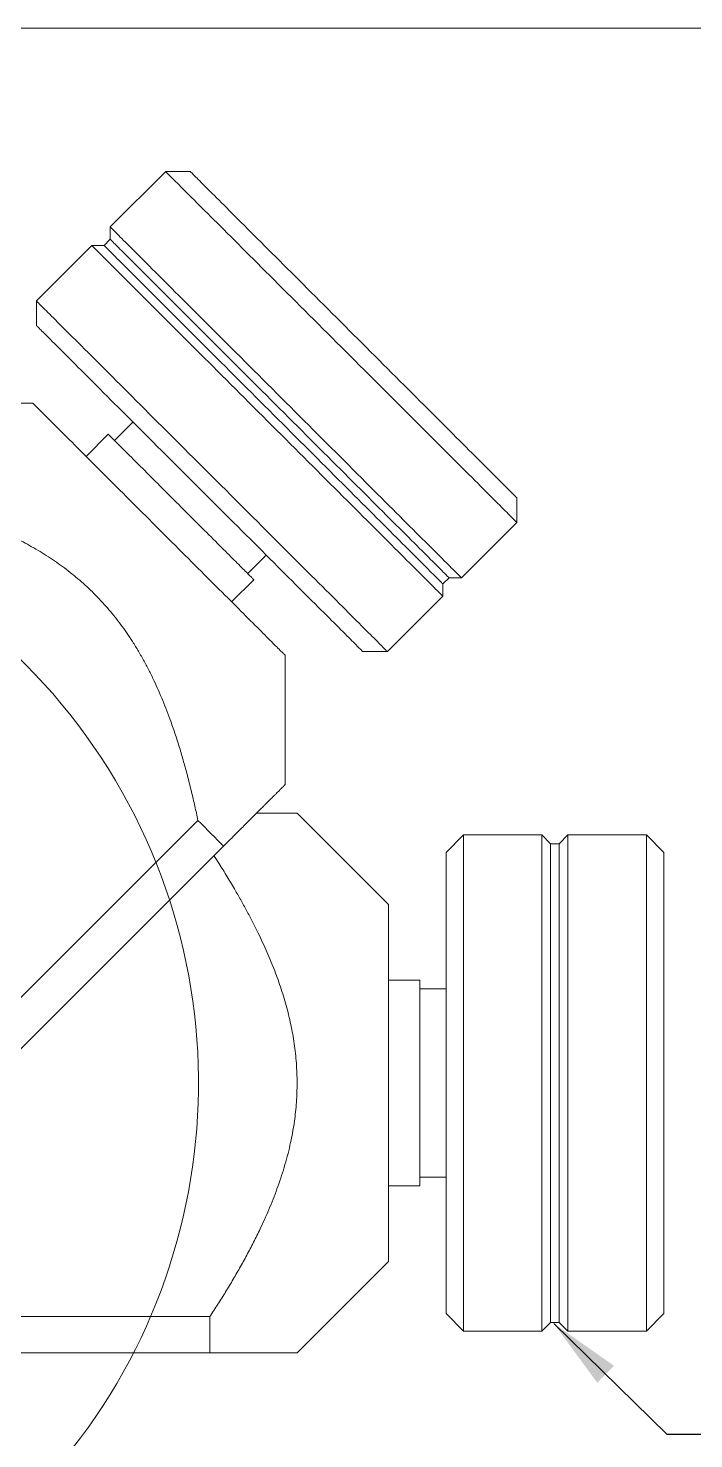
# Model space of a CAD drawing. Header units: millimetres. Extents: x 2 to 278, y 1 to 215.
# Drawn here: x 55.1 to 84.2, y 152.9 to 214.6 of the extents above; entities that cross this region are included whole.
import ezdxf

# ---------------------------------------------------------------- set-up
doc = ezdxf.new("R2010")
doc.units = ezdxf.units.MM
doc.dimstyles.new('SLDDIMSTYLE4', dxfattribs={"dimtxt": 0.18, "dimasz": 3.175, "dimexe": 0, "dimexo": 0.0625, "dimgap": 0, "dimtad": 0, "dimtih": 1, "dimtoh": 1, "dimdec": 0, "dimrnd": 1e-09, "dimzin": 0, "dimdsep": 46, "dimtxsty": 'Standard', "dimsah": 1, "dimcen": 0.09, "dimadec": 0, "dimazin": 0, "dimtfac": 3.175, "dimtdec": 0, "dimtofl": 0, "dimtmove": 0, "dimatfit": 3, "dimfxl": 1, "dimfrac": 2, "dimtolj": 1, "dimtzin": 0, "dimarcsym": 0})

msp = doc.modelspace()

# ---------------------------------------------------------------- linework, layer by layer
at = {"color": 7, "linetype": 'Continuous', "lineweight": 18}
for p, q in [((1.579, 214.645), (277.989, 214.645)), ((61.104, 208.368), (58.679, 205.943)), ((62.181, 208.368), (61.104, 208.368)), ((58.679, 205.943), (58.679, 205.404)), ((57.871, 205.135), (55.446, 202.71)), ((58.41, 205.135), (57.871, 205.135)), ((58.679, 205.404), (58.41, 205.135)), ((55.446, 202.71), (55.446, 201.632)), ((55.285, 198.238), (49.627, 198.238)), ((59.673, 197.406), (58.865, 196.598)), ((58.595, 196.867), (57.625, 195.897)), ((76.46, 193.011), (76.46, 194.089)), ((74.035, 190.587), (76.46, 193.011)), ((64.69, 190.772), (65.498, 191.581)), ((63.989, 189.533), (64.959, 190.503)), ((73.227, 190.317), (73.497, 190.587)), ((73.227, 189.779), (73.227, 190.317)), ((73.497, 190.587), (74.035, 190.587)), ((70.802, 187.354), (73.227, 189.779)), ((66.33, 181.535), (66.33, 187.192)), ((69.725, 187.354), (70.802, 187.354)), ((41.904, 159.354), (62.514, 179.963)), ((70.851, 176.279), (66.85, 180.279)), ((74.127, 179.327), (73.365, 178.565)), ((77.556, 179.327), (74.127, 179.327)), ((74.127, 179.327), (74.127, 157.61)), ((77.937, 178.946), (77.556, 179.327)), ((77.556, 157.61), (77.556, 179.327)), ((78.699, 179.327), (78.318, 178.946)), ((82.128, 179.327), (78.699, 179.327)), ((78.699, 157.61), (78.699, 179.327)), ((82.89, 178.565), (82.128, 179.327)), ((82.128, 179.327), (82.128, 157.61)), ((43.026, 158.231), (63.636, 178.841)), ((73.365, 178.565), (73.365, 158.372)), ((78.318, 178.946), (77.937, 178.946)), ((77.937, 157.991), (77.937, 178.946)), ((78.318, 157.991), (78.318, 178.946)), ((82.89, 178.565), (82.89, 158.372)), ((70.851, 160.658), (70.851, 176.279)), ((72.222, 172.968), (70.851, 172.968)), ((72.222, 172.968), (72.222, 163.968)), ((73.365, 172.587), (72.222, 172.587)), ((72.222, 164.349), (73.365, 164.349)), ((70.851, 163.968), (72.222, 163.968)), ((66.85, 156.657), (70.851, 160.658)), ((43.041, 158.245), (63.04, 158.245)), ((63.04, 156.657), (63.04, 158.245)), ((73.365, 158.372), (74.127, 157.61)), ((82.128, 157.61), (82.89, 158.372)), ((74.127, 157.61), (77.556, 157.61)), ((77.556, 157.61), (77.937, 157.991)), ((77.937, 157.991), (78.318, 157.991)), ((78.318, 157.991), (78.699, 157.61)), ((78.699, 157.61), (82.128, 157.61)), ((41.453, 156.657), (63.04, 156.657))]:
    msp.add_line(p, q, dxfattribs=at)
at = {"color": 7, "linetype": 'Continuous', "lineweight": 18, "flags": 128}
for points in [[(61.104, 208.368), (61.106, 208.365), (61.114, 208.357), (61.127, 208.344), (61.146, 208.326), (61.169, 208.302), (61.198, 208.273), (61.232, 208.239), (61.272, 208.2), (61.316, 208.156), (61.365, 208.106), (61.42, 208.051), (61.48, 207.992), (61.544, 207.927), (61.614, 207.858), (61.688, 207.783), (61.768, 207.704), (61.852, 207.62), (61.941, 207.531), (62.034, 207.437), (62.132, 207.339), (62.235, 207.236), (62.342, 207.129), (62.454, 207.017), (62.57, 206.901), (62.69, 206.781), (62.815, 206.657), (62.943, 206.528), (63.076, 206.395), (63.212, 206.259), (63.353, 206.119), (63.497, 205.975), (63.644, 205.827), (63.795, 205.676), (63.95, 205.522), (64.108, 205.364), (64.269, 205.203), (64.433, 205.038), (64.6, 204.871), (64.77, 204.701), (64.943, 204.529), (65.118, 204.353), (65.296, 204.175), (65.476, 203.995), (65.659, 203.813), (65.844, 203.628), (66.03, 203.441), (66.219, 203.253), (66.409, 203.062), (66.601, 202.87), (66.795, 202.677), (66.989, 202.482), (67.185, 202.286), (67.383, 202.089), (67.581, 201.891), (67.78, 201.692), (67.979, 201.492), (68.179, 201.292), (68.38, 201.091), (68.581, 200.891), (68.782, 200.69), (68.983, 200.489), (69.184, 200.288), (69.384, 200.087), (69.584, 199.887), (69.784, 199.687), (69.983, 199.488), (70.181, 199.29), (70.378, 199.093), (70.574, 198.897), (70.769, 198.702), (70.963, 198.509), (71.155, 198.317), (71.345, 198.127), (71.533, 197.938), (71.72, 197.751), (71.905, 197.567), (72.087, 197.384), (72.268, 197.204), (72.446, 197.026), (72.621, 196.85), (72.794, 196.678), (72.964, 196.508), (73.131, 196.341), (73.295, 196.176), (73.456, 196.015), (73.614, 195.858), (73.768, 195.703), (73.92, 195.552), (74.067, 195.404), (74.211, 195.26), (74.351, 195.12), (74.488, 194.984), (74.62, 194.851), (74.749, 194.723), (74.873, 194.598), (74.994, 194.478), (75.11, 194.362), (75.221, 194.25), (75.329, 194.143), (75.431, 194.04), (75.53, 193.942), (75.623, 193.848), (75.712, 193.759), (75.796, 193.675), (75.876, 193.596), (75.95, 193.521), (76.02, 193.452), (76.084, 193.387), (76.144, 193.328), (76.198, 193.273), (76.248, 193.224), (76.292, 193.179), (76.331, 193.14), (76.365, 193.106), (76.394, 193.077), (76.418, 193.053), (76.436, 193.035), (76.449, 193.022), (76.457, 193.014), (76.46, 193.011)], [(62.181, 208.368), (62.184, 208.365), (62.191, 208.358), (62.203, 208.346), (62.22, 208.329), (62.242, 208.307), (62.269, 208.28), (62.301, 208.248), (62.337, 208.212), (62.379, 208.17), (62.425, 208.124), (62.475, 208.074), (62.531, 208.018), (62.591, 207.958), (62.656, 207.893), (62.725, 207.824), (62.799, 207.75), (62.877, 207.672), (62.96, 207.59), (63.047, 207.502), (63.138, 207.411), (63.233, 207.316), (63.333, 207.216), (63.437, 207.112), (63.545, 207.004), (63.657, 206.892), (63.772, 206.777), (63.892, 206.657), (64.015, 206.534), (64.142, 206.407), (64.272, 206.277), (64.406, 206.143), (64.544, 206.005), (64.684, 205.865), (64.828, 205.721), (64.975, 205.574), (65.124, 205.425), (65.277, 205.272), (65.432, 205.117), (65.59, 204.959), (65.751, 204.798), (65.914, 204.635), (66.08, 204.47), (66.247, 204.302), (66.417, 204.132), (66.589, 203.96), (66.762, 203.787), (66.938, 203.612), (67.115, 203.435), (67.293, 203.256), (67.473, 203.076), (67.654, 202.895), (67.836, 202.713), (68.02, 202.529), (68.204, 202.345), (68.389, 202.16), (68.574, 201.975), (68.761, 201.788), (68.947, 201.602), (69.134, 201.415), (69.321, 201.228), (69.508, 201.041), (69.694, 200.855), (69.881, 200.668), (70.067, 200.482), (70.253, 200.296), (70.438, 200.112), (70.622, 199.927), (70.805, 199.744), (70.987, 199.562), (71.168, 199.381), (71.348, 199.201), (71.527, 199.022), (71.704, 198.845), (71.879, 198.67), (72.053, 198.496), (72.224, 198.325), (72.394, 198.155), (72.562, 197.987), (72.727, 197.822), (72.89, 197.659), (73.051, 197.498), (73.209, 197.34), (73.364, 197.185), (73.517, 197.032), (73.667, 196.882), (73.814, 196.735), (73.957, 196.592), (74.098, 196.451), (74.235, 196.314), (74.369, 196.18), (74.499, 196.05), (74.626, 195.923), (74.749, 195.8), (74.869, 195.68), (74.985, 195.564), (75.097, 195.453), (75.204, 195.345), (75.308, 195.241), (75.408, 195.141), (75.504, 195.046), (75.595, 194.954), (75.682, 194.867), (75.765, 194.785), (75.843, 194.706), (75.917, 194.633), (75.986, 194.563), (76.05, 194.499), (76.111, 194.438), (76.166, 194.383), (76.217, 194.332), (76.263, 194.286), (76.304, 194.245), (76.34, 194.209), (76.372, 194.177), (76.399, 194.15), (76.421, 194.128), (76.438, 194.111), (76.45, 194.099), (76.458, 194.091), (76.46, 194.089)], [(74.035, 190.587), (74.033, 190.589), (74.025, 190.597), (74.012, 190.61), (73.993, 190.629), (73.97, 190.652), (73.941, 190.681), (73.907, 190.715), (73.868, 190.755), (73.823, 190.799), (73.774, 190.848), (73.719, 190.903), (73.66, 190.963), (73.595, 191.027), (73.525, 191.097), (73.451, 191.171), (73.372, 191.251), (73.287, 191.335), (73.198, 191.424), (73.105, 191.517), (73.007, 191.615), (72.904, 191.718), (72.797, 191.825), (72.685, 191.937), (72.569, 192.053), (72.449, 192.173), (72.324, 192.298), (72.196, 192.426), (72.063, 192.559), (71.927, 192.695), (71.786, 192.836), (71.642, 192.98), (71.495, 193.127), (71.344, 193.278), (71.189, 193.433), (71.031, 193.591), (70.87, 193.752), (70.706, 193.916), (70.539, 194.083), (70.369, 194.253), (70.196, 194.426), (70.021, 194.601), (69.843, 194.779), (69.663, 194.959), (69.48, 195.142), (69.295, 195.327), (69.109, 195.513), (68.92, 195.702), (68.73, 195.892), (68.538, 196.084), (68.344, 196.278), (68.15, 196.472), (67.954, 196.669), (67.756, 196.866), (67.558, 197.064), (67.359, 197.263), (67.16, 197.462), (66.96, 197.662), (66.759, 197.863), (66.558, 198.064), (66.357, 198.265), (66.156, 198.466), (65.955, 198.667), (65.755, 198.867), (65.555, 199.067), (65.355, 199.267), (65.156, 199.466), (64.958, 199.664), (64.761, 199.861), (64.565, 200.057), (64.37, 200.252), (64.176, 200.446), (63.985, 200.638), (63.794, 200.828), (63.606, 201.016), (63.419, 201.203), (63.234, 201.388), (63.052, 201.57), (62.871, 201.751), (62.694, 201.929), (62.518, 202.104), (62.345, 202.277), (62.175, 202.447), (62.008, 202.614), (61.844, 202.778), (61.683, 202.939), (61.525, 203.097), (61.371, 203.251), (61.22, 203.403), (61.072, 203.55), (60.928, 203.694), (60.788, 203.834), (60.651, 203.971), (60.519, 204.103), (60.39, 204.232), (60.266, 204.356), (60.145, 204.477), (60.029, 204.593), (59.918, 204.704), (59.811, 204.812), (59.708, 204.914), (59.61, 205.013), (59.516, 205.106), (59.427, 205.195), (59.343, 205.279), (59.264, 205.359), (59.189, 205.433), (59.119, 205.503), (59.055, 205.567), (58.995, 205.627), (58.941, 205.681), (58.891, 205.731), (58.847, 205.775), (58.808, 205.814), (58.774, 205.848), (58.745, 205.877), (58.721, 205.901), (58.703, 205.919), (58.69, 205.932), (58.682, 205.94), (58.679, 205.943)], [(73.227, 189.779), (73.224, 189.781), (73.217, 189.789), (73.203, 189.802), (73.185, 189.821), (73.161, 189.844), (73.133, 189.873), (73.099, 189.907), (73.059, 189.946), (73.015, 189.991), (72.965, 190.04), (72.911, 190.095), (72.851, 190.154), (72.787, 190.219), (72.717, 190.289), (72.643, 190.363), (72.563, 190.442), (72.479, 190.526), (72.39, 190.615), (72.297, 190.709), (72.198, 190.807), (72.096, 190.91), (71.988, 191.017), (71.877, 191.129), (71.761, 191.245), (71.64, 191.365), (71.516, 191.49), (71.387, 191.618), (71.255, 191.751), (71.118, 191.887), (70.978, 192.027), (70.834, 192.171), (70.687, 192.319), (70.536, 192.47), (70.381, 192.625), (70.223, 192.783), (70.062, 192.944), (69.898, 193.108), (69.731, 193.275), (69.561, 193.445), (69.388, 193.618), (69.213, 193.793), (69.035, 193.971), (68.854, 194.151), (68.672, 194.334), (68.487, 194.518), (68.301, 194.705), (68.112, 194.894), (67.922, 195.084), (67.73, 195.276), (67.536, 195.469), (67.341, 195.664), (67.145, 195.86), (66.948, 196.057), (66.75, 196.256), (66.551, 196.454), (66.352, 196.654), (66.151, 196.854), (65.951, 197.055), (65.75, 197.256), (65.549, 197.457), (65.348, 197.658), (65.147, 197.858), (64.947, 198.059), (64.746, 198.259), (64.547, 198.459), (64.348, 198.658), (64.15, 198.856), (63.953, 199.053), (63.757, 199.249), (63.562, 199.444), (63.368, 199.637), (63.176, 199.829), (62.986, 200.02), (62.797, 200.208), (62.611, 200.395), (62.426, 200.58), (62.243, 200.762), (62.063, 200.942), (61.885, 201.12), (61.71, 201.296), (61.537, 201.468), (61.367, 201.638), (61.2, 201.806), (61.036, 201.97), (60.875, 202.131), (60.717, 202.289), (60.562, 202.443), (60.411, 202.594), (60.264, 202.742), (60.12, 202.886), (59.979, 203.026), (59.843, 203.163), (59.71, 203.295), (59.582, 203.424), (59.458, 203.548), (59.337, 203.668), (59.221, 203.784), (59.11, 203.896), (59.002, 204.003), (58.9, 204.106), (58.801, 204.204), (58.708, 204.298), (58.619, 204.387), (58.535, 204.471), (58.455, 204.55), (58.381, 204.625), (58.311, 204.694), (58.247, 204.759), (58.187, 204.819), (58.132, 204.873), (58.083, 204.923), (58.039, 204.967), (57.999, 205.006), (57.965, 205.04), (57.937, 205.069), (57.913, 205.093), (57.895, 205.111), (57.881, 205.124), (57.873, 205.132), (57.871, 205.135)], [(73.227, 190.317), (73.225, 190.32), (73.217, 190.327), (73.204, 190.34), (73.187, 190.358), (73.164, 190.381), (73.136, 190.409), (73.103, 190.441), (73.065, 190.479), (73.022, 190.522), (72.975, 190.57), (72.922, 190.622), (72.864, 190.68), (72.802, 190.742), (72.735, 190.809), (72.663, 190.881), (72.587, 190.958), (72.505, 191.039), (72.42, 191.125), (72.329, 191.215), (72.235, 191.31), (72.135, 191.409), (72.032, 191.513), (71.924, 191.62), (71.812, 191.732), (71.696, 191.848), (71.576, 191.968), (71.452, 192.092), (71.324, 192.22), (71.192, 192.352), (71.057, 192.487), (70.918, 192.626), (70.776, 192.769), (70.63, 192.914), (70.481, 193.064), (70.329, 193.216), (70.173, 193.371), (70.015, 193.53), (69.853, 193.691), (69.689, 193.855), (69.523, 194.022), (69.354, 194.191), (69.182, 194.363), (69.008, 194.537), (68.832, 194.713), (68.654, 194.891), (68.473, 195.071), (68.291, 195.253), (68.108, 195.437), (67.923, 195.622), (67.736, 195.809), (67.548, 195.997), (67.359, 196.186), (67.169, 196.376), (66.977, 196.567), (66.785, 196.759), (66.593, 196.952), (66.4, 197.145), (66.206, 197.338), (66.012, 197.532), (65.818, 197.726), (65.624, 197.92), (65.431, 198.114), (65.237, 198.307), (65.044, 198.5), (64.851, 198.693), (64.659, 198.885), (64.468, 199.076), (64.278, 199.266), (64.089, 199.456), (63.901, 199.644), (63.714, 199.83), (63.529, 200.015), (63.345, 200.199), (63.163, 200.381), (62.983, 200.561), (62.805, 200.739), (62.629, 200.916), (62.455, 201.09), (62.283, 201.261), (62.114, 201.43), (61.947, 201.597), (61.783, 201.761), (61.622, 201.922), (61.464, 202.081), (61.308, 202.236), (61.156, 202.389), (61.007, 202.538), (60.861, 202.683), (60.719, 202.826), (60.58, 202.965), (60.444, 203.1), (60.313, 203.232), (60.185, 203.36), (60.061, 203.484), (59.941, 203.604), (59.825, 203.72), (59.713, 203.832), (59.605, 203.94), (59.501, 204.043), (59.402, 204.142), (59.307, 204.237), (59.217, 204.327), (59.131, 204.413), (59.05, 204.494), (58.974, 204.571), (58.902, 204.643), (58.835, 204.71), (58.772, 204.772), (58.715, 204.83), (58.662, 204.882), (58.614, 204.93), (58.572, 204.973), (58.534, 205.011), (58.501, 205.044), (58.473, 205.071), (58.45, 205.094), (58.433, 205.112), (58.42, 205.125), (58.412, 205.132), (58.41, 205.135)], [(73.497, 190.587), (73.494, 190.589), (73.486, 190.597), (73.474, 190.61), (73.456, 190.627), (73.433, 190.65), (73.405, 190.678), (73.372, 190.711), (73.335, 190.749), (73.292, 190.791), (73.244, 190.839), (73.191, 190.892), (73.134, 190.949), (73.072, 191.012), (73.004, 191.079), (72.933, 191.151), (72.856, 191.227), (72.775, 191.308), (72.689, 191.394), (72.599, 191.485), (72.504, 191.579), (72.405, 191.678), (72.301, 191.782), (72.194, 191.89), (72.082, 192.002), (71.966, 192.118), (71.845, 192.238), (71.721, 192.362), (71.594, 192.49), (71.462, 192.621), (71.327, 192.757), (71.188, 192.896), (71.045, 193.038), (70.899, 193.184), (70.75, 193.333), (70.598, 193.485), (70.443, 193.641), (70.284, 193.799), (70.123, 193.96), (69.959, 194.124), (69.792, 194.291), (69.623, 194.46), (69.451, 194.632), (69.277, 194.806), (69.101, 194.982), (68.923, 195.16), (68.743, 195.34), (68.561, 195.522), (68.377, 195.706), (68.192, 195.891), (68.005, 196.078), (67.817, 196.266), (67.628, 196.455), (67.438, 196.645), (67.247, 196.836), (67.055, 197.028), (66.862, 197.221), (66.669, 197.414), (66.476, 197.608), (66.282, 197.802), (66.088, 197.995), (65.894, 198.189), (65.7, 198.383), (65.507, 198.577), (65.313, 198.77), (65.121, 198.962), (64.929, 199.154), (64.738, 199.346), (64.547, 199.536), (64.358, 199.725), (64.17, 199.913), (63.984, 200.1), (63.798, 200.285), (63.615, 200.469), (63.433, 200.651), (63.253, 200.831), (63.074, 201.009), (62.898, 201.185), (62.724, 201.359), (62.553, 201.531), (62.383, 201.7), (62.217, 201.867), (62.053, 202.031), (61.891, 202.192), (61.733, 202.35), (61.578, 202.506), (61.425, 202.658), (61.276, 202.807), (61.13, 202.953), (60.988, 203.095), (60.849, 203.234), (60.714, 203.37), (60.582, 203.501), (60.454, 203.629), (60.33, 203.753), (60.21, 203.873), (60.094, 203.989), (59.982, 204.101), (59.874, 204.209), (59.771, 204.312), (59.672, 204.412), (59.577, 204.506), (59.487, 204.597), (59.401, 204.682), (59.32, 204.764), (59.243, 204.84), (59.171, 204.912), (59.104, 204.979), (59.042, 205.042), (58.984, 205.099), (58.932, 205.152), (58.884, 205.199), (58.841, 205.242), (58.803, 205.28), (58.77, 205.313), (58.742, 205.341), (58.72, 205.364), (58.702, 205.381), (58.689, 205.394), (58.682, 205.402), (58.679, 205.404)], [(55.446, 202.71), (55.449, 202.707), (55.457, 202.7), (55.47, 202.686), (55.488, 202.668), (55.512, 202.644), (55.541, 202.616), (55.575, 202.582), (55.614, 202.542), (55.658, 202.498), (55.708, 202.448), (55.762, 202.394), (55.822, 202.334), (55.887, 202.27), (55.956, 202.2), (56.031, 202.126), (56.11, 202.046), (56.194, 201.962), (56.283, 201.873), (56.377, 201.78), (56.475, 201.681), (56.578, 201.579), (56.685, 201.471), (56.797, 201.36), (56.913, 201.244), (57.033, 201.123), (57.157, 200.999), (57.286, 200.87), (57.418, 200.738), (57.555, 200.601), (57.695, 200.461), (57.839, 200.317), (57.987, 200.17), (58.138, 200.019), (58.292, 199.864), (58.45, 199.706), (58.611, 199.545), (58.775, 199.381), (58.943, 199.214), (59.113, 199.044), (59.285, 198.871), (59.461, 198.696), (59.639, 198.518), (59.819, 198.337), (60.001, 198.155), (60.186, 197.97), (60.373, 197.784), (60.561, 197.595), (60.752, 197.405), (60.944, 197.213), (61.137, 197.019), (61.332, 196.824), (61.528, 196.628), (61.725, 196.431), (61.923, 196.233), (62.122, 196.034), (62.322, 195.835), (62.522, 195.634), (62.722, 195.434), (62.923, 195.233), (63.124, 195.032), (63.325, 194.831), (63.526, 194.63), (63.727, 194.43), (63.927, 194.229), (64.127, 194.03), (64.325, 193.831), (64.524, 193.633), (64.721, 193.436), (64.917, 193.24), (65.112, 193.045), (65.305, 192.851), (65.497, 192.659), (65.687, 192.469), (65.876, 192.28), (66.063, 192.094), (66.247, 191.909), (66.43, 191.726), (66.61, 191.546), (66.788, 191.368), (66.963, 191.193), (67.136, 191.02), (67.306, 190.85), (67.473, 190.683), (67.637, 190.519), (67.798, 190.358), (67.956, 190.2), (68.111, 190.045), (68.262, 189.894), (68.41, 189.747), (68.554, 189.603), (68.694, 189.462), (68.83, 189.326), (68.963, 189.193), (69.091, 189.065), (69.216, 188.941), (69.336, 188.82), (69.452, 188.704), (69.564, 188.593), (69.671, 188.485), (69.774, 188.383), (69.872, 188.284), (69.966, 188.191), (70.054, 188.102), (70.139, 188.018), (70.218, 187.938), (70.292, 187.864), (70.362, 187.794), (70.427, 187.73), (70.486, 187.67), (70.541, 187.615), (70.59, 187.566), (70.635, 187.522), (70.674, 187.482), (70.708, 187.448), (70.737, 187.42), (70.76, 187.396), (70.779, 187.378), (70.792, 187.364), (70.8, 187.356), (70.802, 187.354)], [(55.446, 201.632), (55.449, 201.63), (55.456, 201.623), (55.468, 201.61), (55.485, 201.593), (55.507, 201.571), (55.534, 201.545), (55.566, 201.513), (55.602, 201.476), (55.643, 201.435), (55.689, 201.389), (55.74, 201.338), (55.796, 201.283), (55.856, 201.223), (55.92, 201.158), (55.99, 201.089), (56.063, 201.015), (56.142, 200.937), (56.224, 200.854), (56.311, 200.767), (56.403, 200.676), (56.498, 200.58), (56.598, 200.481), (56.702, 200.377), (56.81, 200.269), (56.922, 200.157), (57.037, 200.041), (57.157, 199.922), (57.28, 199.799), (57.407, 199.672), (57.537, 199.541), (57.671, 199.408), (57.808, 199.27), (57.949, 199.13), (58.093, 198.986), (58.239, 198.839), (58.389, 198.69), (58.542, 198.537), (58.697, 198.382), (58.855, 198.223), (59.016, 198.063), (59.179, 197.9), (59.344, 197.734), (59.512, 197.567), (59.682, 197.397), (59.853, 197.225), (60.027, 197.052), (60.202, 196.876), (60.379, 196.699), (60.558, 196.521), (60.738, 196.341), (60.919, 196.16), (61.101, 195.978), (61.284, 195.794), (61.469, 195.61), (61.654, 195.425), (61.839, 195.239), (62.025, 195.053), (62.212, 194.867), (62.399, 194.68), (62.585, 194.493), (62.772, 194.306), (62.959, 194.12), (63.146, 193.933), (63.332, 193.747), (63.517, 193.561), (63.702, 193.376), (63.887, 193.192), (64.07, 193.009), (64.252, 192.827), (64.433, 192.645), (64.613, 192.465), (64.792, 192.287), (64.969, 192.11), (65.144, 191.935), (65.318, 191.761), (65.489, 191.589), (65.659, 191.42), (65.827, 191.252), (65.992, 191.087), (66.155, 190.924), (66.316, 190.763), (66.474, 190.605), (66.629, 190.449), (66.782, 190.297), (66.932, 190.147), (67.078, 190), (67.222, 189.857), (67.363, 189.716), (67.5, 189.579), (67.634, 189.445), (67.764, 189.314), (67.891, 189.188), (68.014, 189.064), (68.134, 188.945), (68.249, 188.829), (68.361, 188.717), (68.469, 188.609), (68.573, 188.506), (68.673, 188.406), (68.768, 188.31), (68.86, 188.219), (68.947, 188.132), (69.029, 188.049), (69.108, 187.971), (69.181, 187.897), (69.251, 187.828), (69.315, 187.763), (69.375, 187.703), (69.431, 187.648), (69.482, 187.597), (69.528, 187.551), (69.569, 187.51), (69.605, 187.473), (69.637, 187.442), (69.664, 187.415), (69.686, 187.393), (69.703, 187.376), (69.715, 187.364), (69.722, 187.356), (69.725, 187.354)], [(55.285, 198.238), (55.286, 198.236), (55.292, 198.23), (55.302, 198.221), (55.315, 198.208), (55.332, 198.191), (55.353, 198.17), (55.377, 198.145), (55.405, 198.117), (55.437, 198.085), (55.473, 198.05), (55.512, 198.01), (55.555, 197.968), (55.601, 197.921), (55.651, 197.871), (55.705, 197.818), (55.762, 197.76), (55.823, 197.7), (55.886, 197.636), (55.954, 197.569), (56.024, 197.498), (56.098, 197.424), (56.176, 197.347), (56.256, 197.267), (56.339, 197.183), (56.426, 197.097), (56.515, 197.007), (56.608, 196.915), (56.703, 196.819), (56.801, 196.721), (56.902, 196.62), (57.006, 196.517), (57.112, 196.411), (57.221, 196.302), (57.332, 196.191), (57.445, 196.077), (57.561, 195.961), (57.679, 195.843), (57.799, 195.723), (57.922, 195.601), (58.046, 195.477), (58.172, 195.35), (58.3, 195.222), (58.43, 195.093), (58.561, 194.961), (58.694, 194.829), (58.828, 194.694), (58.964, 194.559), (59.101, 194.422), (59.239, 194.284), (59.378, 194.144), (59.518, 194.004), (59.659, 193.863), (59.801, 193.722), (59.943, 193.579), (60.087, 193.436), (60.23, 193.292), (60.374, 193.148), (60.518, 193.004), (60.663, 192.86), (60.807, 192.715), (60.952, 192.571), (61.096, 192.426), (61.241, 192.282), (61.385, 192.138), (61.528, 191.994), (61.671, 191.851), (61.814, 191.709), (61.956, 191.567), (62.097, 191.426), (62.237, 191.286), (62.376, 191.146), (62.514, 191.008), (62.651, 190.872), (62.787, 190.736), (62.921, 190.602), (63.054, 190.469), (63.185, 190.337), (63.315, 190.208), (63.443, 190.08), (63.569, 189.954), (63.693, 189.829), (63.815, 189.707), (63.936, 189.587), (64.054, 189.469), (64.17, 189.353), (64.283, 189.239), (64.394, 189.128), (64.503, 189.02), (64.609, 188.913), (64.713, 188.81), (64.814, 188.709), (64.912, 188.611), (65.007, 188.515), (65.099, 188.423), (65.189, 188.333), (65.275, 188.247), (65.359, 188.164), (65.439, 188.083), (65.516, 188.006), (65.59, 187.932), (65.661, 187.861), (65.728, 187.794), (65.792, 187.73), (65.853, 187.67), (65.91, 187.613), (65.963, 187.559), (66.013, 187.509), (66.06, 187.463), (66.103, 187.42), (66.142, 187.38), (66.178, 187.345), (66.21, 187.313), (66.238, 187.285), (66.262, 187.26), (66.283, 187.239), (66.3, 187.222), (66.313, 187.209), (66.323, 187.2), (66.328, 187.194), (66.33, 187.192)], [(58.595, 196.867), (58.597, 196.865), (58.602, 196.86), (58.611, 196.852), (58.623, 196.84), (58.638, 196.824), (58.656, 196.806), (58.678, 196.784), (58.704, 196.758), (58.732, 196.73), (58.764, 196.698), (58.799, 196.663), (58.838, 196.625), (58.879, 196.583), (58.923, 196.539), (58.971, 196.491), (59.022, 196.441), (59.075, 196.387), (59.132, 196.331), (59.191, 196.271), (59.253, 196.209), (59.318, 196.145), (59.385, 196.077), (59.455, 196.007), (59.527, 195.935), (59.602, 195.86), (59.679, 195.783), (59.759, 195.704), (59.84, 195.622), (59.924, 195.538), (60.009, 195.453), (60.097, 195.365), (60.186, 195.276), (60.277, 195.185), (60.37, 195.092), (60.464, 194.998), (60.56, 194.903), (60.656, 194.806), (60.754, 194.708), (60.854, 194.609), (60.954, 194.508), (61.055, 194.407), (61.156, 194.306), (61.259, 194.203), (61.362, 194.1), (61.465, 193.997), (61.569, 193.893), (61.673, 193.789), (61.777, 193.685), (61.881, 193.581), (61.985, 193.477), (62.089, 193.373), (62.193, 193.27), (62.296, 193.167), (62.398, 193.064), (62.5, 192.962), (62.601, 192.861), (62.701, 192.761), (62.8, 192.662), (62.898, 192.564), (62.995, 192.467), (63.09, 192.372), (63.185, 192.278), (63.277, 192.185), (63.368, 192.094), (63.458, 192.005), (63.545, 191.917), (63.631, 191.832), (63.714, 191.748), (63.796, 191.666), (63.875, 191.587), (63.952, 191.51), (64.027, 191.435), (64.1, 191.363), (64.17, 191.293), (64.237, 191.225), (64.302, 191.161), (64.364, 191.098), (64.423, 191.039), (64.479, 190.983), (64.533, 190.929), (64.584, 190.879), (64.631, 190.831), (64.676, 190.787), (64.717, 190.745), (64.755, 190.707), (64.79, 190.672), (64.822, 190.64), (64.851, 190.611), (64.876, 190.586), (64.898, 190.564), (64.917, 190.545), (64.932, 190.53), (64.944, 190.518), (64.952, 190.51), (64.958, 190.505), (64.959, 190.503)], [(63.636, 178.841), (63.505, 178.972), (63.371, 179.106), (63.234, 179.243), (63.095, 179.382), (62.953, 179.523), (62.809, 179.668), (62.663, 179.814), (62.514, 179.963)]]:
    msp.add_lwpolyline(points, dxfattribs=at)
at = {"color": 7, "linetype": 'Continuous', "lineweight": 18}
msp.add_arc((36.561, 168.468), 25.975, 152.41814, 113.54255, dxfattribs=at)
for points, knots in [([(62.514, 179.963), (62.469, 180.172), (62.38, 180.591), (62.234, 181.216), (62.079, 181.838), (61.912, 182.46), (61.732, 183.079), (61.537, 183.694), (61.345, 184.255), (61.157, 184.76), (60.978, 185.211), (60.789, 185.657), (60.586, 186.102), (60.368, 186.546), (60.133, 186.988), (59.884, 187.423), (59.635, 187.825), (59.388, 188.195), (59.145, 188.535), (58.89, 188.867), (58.625, 189.189), (58.346, 189.506), (58.052, 189.815), (57.745, 190.117), (57.426, 190.408), (57.098, 190.686), (56.761, 190.952), (56.415, 191.206), (56.063, 191.447), (55.703, 191.677), (55.335, 191.896), (54.96, 192.106), (54.581, 192.304), (54.199, 192.49), (53.807, 192.67), (53.403, 192.844), (52.986, 193.013), (52.566, 193.172), (52.118, 193.332), (51.642, 193.491), (51.138, 193.649), (50.631, 193.797), (50.064, 193.952), (49.436, 194.112), (48.747, 194.274), (48.286, 194.372), (48.056, 194.421)], [0, 0, 0, 0, 0.0289805, 0.0579606, 0.086972, 0.1159831, 0.1451569, 0.1743339, 0.2035056, 0.2254674, 0.2474288, 0.2692576, 0.2910859, 0.3136941, 0.3363141, 0.3589313, 0.3815357, 0.4004052, 0.4192907, 0.4381801, 0.4570627, 0.4759298, 0.4953776, 0.5148443, 0.5343178, 0.5537857, 0.5732347, 0.592517, 0.6118096, 0.6311035, 0.6503878, 0.6698601, 0.6893326, 0.708403, 0.7274736, 0.7477695, 0.7680704, 0.7883723, 0.8086699, 0.832531, 0.8563964, 0.8802631, 0.9041259, 0.9360825, 0.9680422, 1, 1, 1, 1]), ([(66.329, 181.534), (66.329, 181.534), (66.33, 181.534), (66.323, 181.528), (66.311, 181.516), (66.296, 181.501), (66.277, 181.481), (66.251, 181.455), (66.216, 181.421), (66.172, 181.377), (66.121, 181.326), (66.064, 181.268), (66, 181.204), (65.926, 181.13), (65.84, 181.045), (65.75, 180.954), (65.661, 180.866), (65.577, 180.781), (65.489, 180.693), (65.386, 180.59), (65.267, 180.471), (65.123, 180.327), (64.964, 180.169), (64.791, 179.995), (64.611, 179.816), (64.426, 179.63), (64.236, 179.44), (64.04, 179.245), (63.841, 179.045), (63.704, 178.909), (63.636, 178.841)], [0, 0, 0, 0, 0.016709, 0.048769, 0.073171, 0.097573, 0.122024, 0.146475, 0.178578, 0.210687, 0.24279, 0.275095, 0.307406, 0.339711, 0.378242, 0.4168, 0.4466, 0.476399, 0.506235, 0.536072, 0.5767, 0.617344, 0.665027, 0.71273, 0.760546, 0.808361, 0.856226, 0.904091, 0.952042, 1, 1, 1, 1]), ([(65.075, 180.279), (65.105, 180.279), (65.189, 180.279), (65.321, 180.279), (65.489, 180.279), (65.665, 180.279), (65.832, 180.279), (65.976, 180.279), (66.099, 180.279), (66.215, 180.279), (66.335, 180.279), (66.455, 180.279), (66.552, 180.279), (66.62, 180.279), (66.667, 180.279), (66.71, 180.279), (66.751, 180.279), (66.788, 180.279), (66.82, 180.279), (66.84, 180.279), (66.85, 180.279), (66.849, 180.279), (66.849, 180.279)], [0, 0, 0, 0, 0.028905, 0.080846, 0.132787, 0.201926, 0.271105, 0.323938, 0.37677, 0.429704, 0.482637, 0.554172, 0.625792, 0.662906, 0.700021, 0.737195, 0.774369, 0.824611, 0.874863, 0.925104, 0.975741, 1, 1, 1, 1]), ([(63.04, 158.245), (63.157, 158.424), (63.389, 158.783), (63.728, 159.328), (64.059, 159.878), (64.38, 160.436), (64.69, 161.001), (64.988, 161.574), (65.248, 162.106), (65.473, 162.596), (65.665, 163.042), (65.846, 163.491), (66.017, 163.949), (66.177, 164.417), (66.324, 164.896), (66.456, 165.379), (66.564, 165.839), (66.651, 166.276), (66.719, 166.688), (66.774, 167.103), (66.814, 167.519), (66.841, 167.94), (66.852, 168.366), (66.848, 168.797), (66.828, 169.228), (66.793, 169.657), (66.743, 170.084), (66.678, 170.507), (66.599, 170.926), (66.507, 171.344), (66.403, 171.759), (66.285, 172.172), (66.157, 172.58), (66.019, 172.983), (65.869, 173.387), (65.706, 173.796), (65.531, 174.209), (65.346, 174.619), (65.143, 175.049), (64.918, 175.498), (64.673, 175.966), (64.419, 176.429), (64.128, 176.94), (63.797, 177.497), (63.482, 178.007), (63.285, 178.312), (63.215, 178.42)], [0, 0, 0, 0, 0.02941, 0.05882, 0.088262, 0.117703, 0.14731, 0.17692, 0.206524, 0.228812, 0.251099, 0.273251, 0.295403, 0.318347, 0.341303, 0.364255, 0.387195, 0.406344, 0.42551, 0.444679, 0.463842, 0.482989, 0.502725, 0.522481, 0.542243, 0.562, 0.581737, 0.601306, 0.620884, 0.640464, 0.660035, 0.679796, 0.699557, 0.71891, 0.738264, 0.758861, 0.779463, 0.800066, 0.820665, 0.84488, 0.869099, 0.89332, 0.917537, 0.949967, 0.982401, 1, 1, 1, 1]), ([(66.849, 156.657), (66.849, 156.657), (66.851, 156.657), (66.842, 156.657), (66.823, 156.657), (66.793, 156.657), (66.756, 156.657), (66.714, 156.657), (66.671, 156.657), (66.622, 156.657), (66.554, 156.657), (66.46, 156.657), (66.345, 156.657), (66.23, 156.657), (66.118, 156.657), (65.998, 156.657), (65.857, 156.657), (65.693, 156.657), (65.518, 156.657), (65.35, 156.657), (65.192, 156.657), (65.028, 156.657), (64.839, 156.657), (64.623, 156.657), (64.357, 156.657), (64.059, 156.657), (63.729, 156.657), (63.39, 156.657), (63.157, 156.657), (63.04, 156.657)], [0, 0, 0, 0, 0.011175, 0.042994, 0.075067, 0.107147, 0.13922, 0.163626, 0.188032, 0.212481, 0.236931, 0.280385, 0.32389, 0.35668, 0.38947, 0.422323, 0.455177, 0.498688, 0.542224, 0.575802, 0.60938, 0.642991, 0.676602, 0.722312, 0.768036, 0.825983, 0.883949, 0.941968, 1, 1, 1, 1])]:
    msp.add_open_spline(points, degree=3, knots=knots, dxfattribs=at)

# ---------------------------------------------------------------- leaders
at = {"color": 8, "linetype": 'Continuous', "lineweight": 0}
msp.add_leader([(78.076, 157.94), (83.026, 153.093), (87.408, 153.093)], dimstyle='SLDDIMSTYLE4', dxfattribs=at)

doc.saveas('drawing.dxf')
